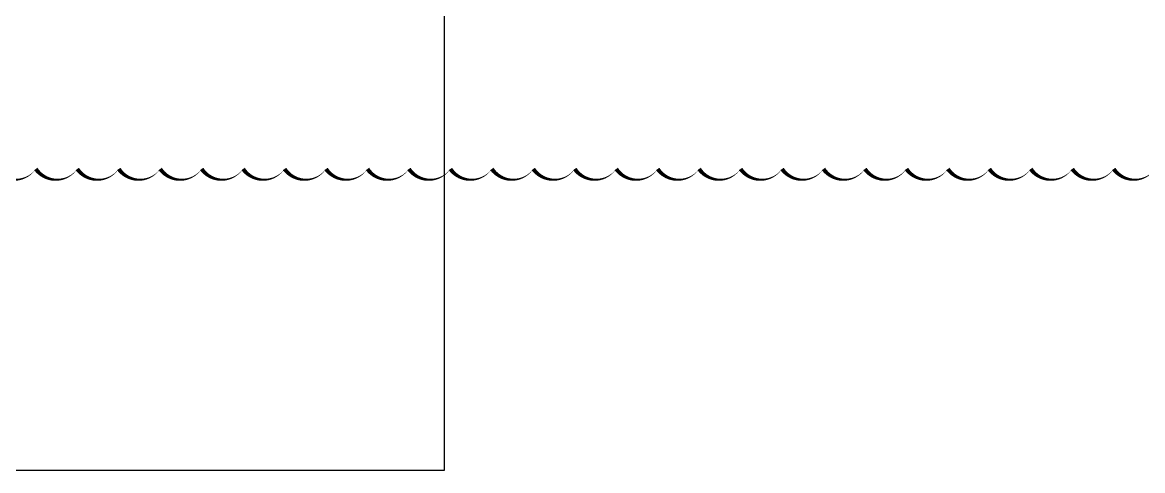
# Model space of a CAD drawing. Extents: x 1849385 to 2804940, y -773301 to -409130.
# Drawn here: x 2185427 to 2320532, y -763012 to -709021 of the extents above; entities that cross this region are included whole.
import ezdxf

# ---------------------------------------------------------------- set-up
doc = ezdxf.new("R2010")
doc.units = 0
doc.layers.add('#标注', color=1, linetype='Continuous')

msp = doc.modelspace()

# ---------------------------------------------------------------- linework, layer by layer
at = {"layer": '#标注', "color": 6}
msp.add_lwpolyline([(2322044.6, -726675.4, 0, 500, -0.52056705), (2317044.6, -726675.4, 0, 500, -0.52056705), (2312044.6, -726675.4, 0, 500, -0.52056705), (2307044.6, -726675.4, 0, 500, -0.52056705), (2302044.6, -726675.4, 0, 500, -0.52056705), (2297044.6, -726675.4, 0, 500, -0.52056705), (2292044.6, -726675.4, 0, 500, -0.52056705), (2287044.6, -726675.4, 0, 500, -0.52056705), (2282044.6, -726675.4, 0, 500, -0.52056705), (2277044.6, -726675.4, 0, 500, -0.52056705), (2272044.6, -726675.4, 0, 500, -0.52056705), (2267044.6, -726675.4, 0, 500, -0.52056705), (2262044.6, -726675.4, 0, 500, -0.52056705), (2257044.6, -726675.4, 0, 500, -0.52056705), (2252044.6, -726675.4, 0, 500, -0.52056705), (2247044.6, -726675.4, 0, 500, -0.52056705), (2242044.6, -726675.4, 0, 500, -0.52056705), (2237044.6, -726675.4, 0, 500, -0.52056705), (2232044.6, -726675.4, 0, 500, -0.52056705), (2227044.6, -726675.4, 0, 500, -0.52056705), (2222044.6, -726675.4, 0, 500, -0.52056705), (2217044.6, -726675.4, 0, 500, -0.52056705), (2212044.6, -726675.4, 0, 500, -0.52056705), (2207044.6, -726675.4, 0, 500, -0.52056705), (2202044.6, -726675.4, 0, 500, -0.52056705), (2197044.6, -726675.4, 0, 500, -0.52056705), (2192044.6, -726675.4, 0, 500, -0.52056705), (2187044.6, -726675.4, 0, 500, -0.52056705), (2182044.6, -726675.4, 0, 500, -0.52056705)], format="xyseb", dxfattribs=at)
at = {"layer": 'Defpoints', "color": 3}
msp.add_lwpolyline([(2236298.7, -646034.4), (2236298.7, -763012.1), (2176765, -763012.1)], dxfattribs=at)

doc.saveas('drawing.dxf')
